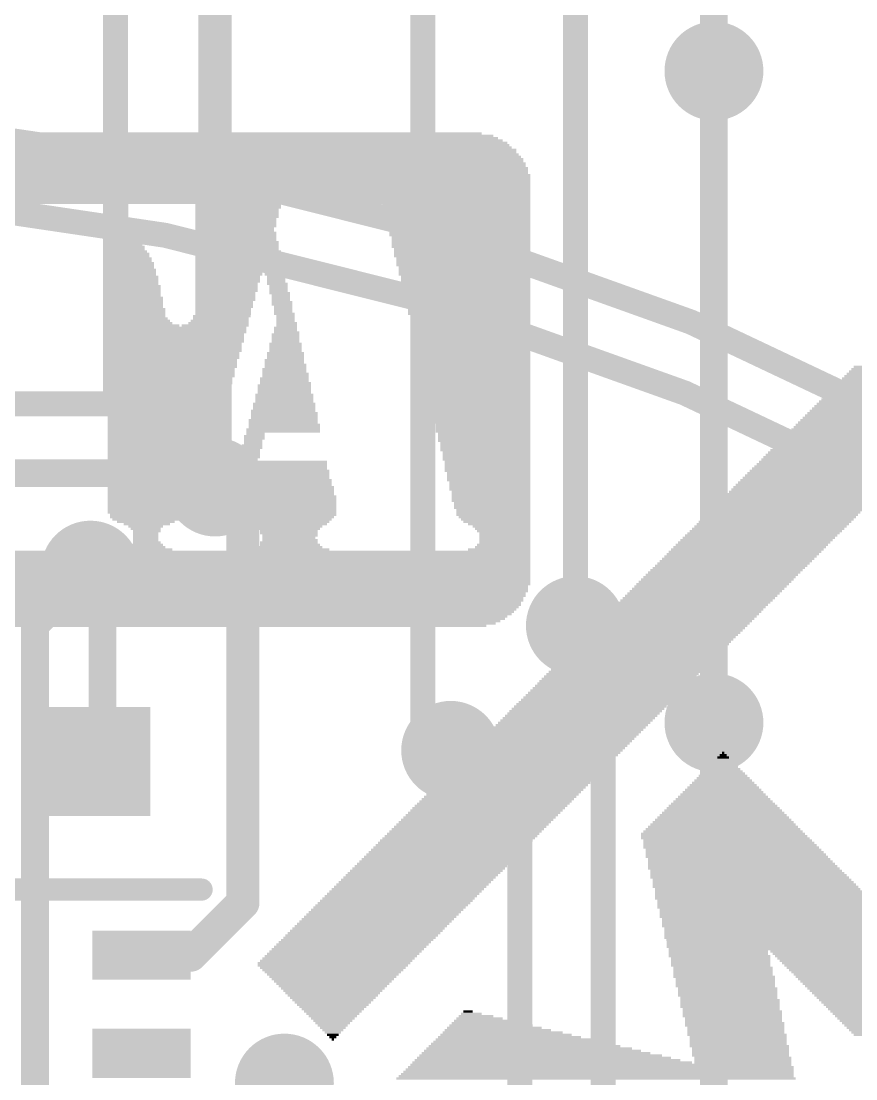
# Model space of a CAD drawing. Extents: x -17.8 to 79, y -18.3 to 67.8.
# Drawn here: x 17.53 to 25.18, y 29.88 to 39.57 of the extents above; entities that cross this region are included whole.
import ezdxf

# ---------------------------------------------------------------- set-up
doc = ezdxf.new("R2010")
doc.units = 0
for name, color, linetype in [('1', 12, 'CONTINUOUS'), ('16', 5, 'CONTINUOUS'), ('18', 3, 'CONTINUOUS'), ('200', 4, 'CONTINUOUS'), ('21', 40, 'CONTINUOUS')]:
    doc.layers.add(name, color=color, linetype=linetype)

# ---------------------------------------------------------------- blocks, each defined once
blk = doc.blocks.new('RECT')
blk.add_solid([(-0.5, -0.5), (0.5, -0.5), (-0.5, 0.5), (0.5, 0.5)])
blk = doc.blocks.new('ROUNDV')
at = {"const_width": 0.5}
blk.add_lwpolyline([(0, -0.25, 1), (0, 0.25, 1), (0, -0.25)], format="xyb", dxfattribs=at)

msp = doc.modelspace()

# ---------------------------------------------------------------- linework, layer by layer
at = {"layer": '1'}
for points, const_width in [([(23.876, 39.116), (23.876, 50.8)], 0.254), ([(19.558, 35.052), (19.304, 35.306)], 0.3048), ([(19.558, 31.496), (19.558, 35.052)], 0.3048), ([(18.2728, 34.4322), (18.161, 34.544)], 0.3048), ([(18.2728, 34.4322), (18.2728, 32.8914)], 0.254), ([(22.86, 33.782), (22.606, 34.036)], 0.2286), ([(22.86, 22.225), (22.86, 33.782)], 0.2286), ([(23.876, 23.876), (23.876, 33.147)], 0.254), ([(18.2728, 32.8914), (18.1728, 32.7914)], 0.254), ([(22.098, 32.258), (21.463, 32.893)], 0.2286), ([(22.098, 21.209), (22.098, 32.258)], 0.2286), ([(19.08, 31.018), (19.558, 31.496)], 0.3048), ([(18.63, 31.018), (19.08, 31.018)], 0.3048)]:
    msp.add_lwpolyline(points, dxfattribs=dict(at, const_width=const_width))
for points, const_width in [([(23.8125, 39.116, 1), (23.9395, 39.116)], 0.127), ([(31.9067, 31.3105, 0.1989), (13.9462, 38.75)], 0.2286), ([(31.8496, 30.6605, 0.1989), (13.8891, 38.1)], 0.2286), ([(19.3579, 35.3599, 1), (19.2501, 35.2521)], 0.1524), ([(19.6342, 35.052, 1), (19.4818, 35.052)], 0.1524), ([(19.5041, 34.9981, 1), (19.6119, 35.1059)], 0.1524), ([(18.2149, 34.5979, 1), (18.1071, 34.4901)], 0.1524), ([(18.2189, 34.3783, 1), (18.3267, 34.4861)], 0.1524), ([(18.3363, 34.4322, 1), (18.2093, 34.4322)], 0.127), ([(22.6464, 34.0764, 1), (22.5656, 33.9956)], 0.1143), ([(22.9171, 33.782, 1), (22.8028, 33.782)], 0.1143), ([(22.8196, 33.7416, 1), (22.9004, 33.8224)], 0.1143), ([(23.9395, 33.147, 1), (23.8125, 33.147)], 0.127), ([(18.2093, 32.8914, 1), (18.3363, 32.8914)], 0.127), ([(18.3177, 32.8465, 1), (18.2279, 32.9363)], 0.127), ([(21.5034, 32.9334, 1), (21.4226, 32.8526)], 0.1143), ([(18.1279, 32.8363, 1), (18.2177, 32.7465)], 0.127), ([(22.1552, 32.258, 1), (22.0409, 32.258)], 0.1143), ([(22.0576, 32.2176, 1), (22.1384, 32.2984)], 0.1143), ([(19.6119, 31.4421, 1), (19.5041, 31.5499)], 0.1524), ([(19.4818, 31.496, 1), (19.6342, 31.496)], 0.1524), ([(18.63, 31.0942, 1), (18.63, 30.9418)], 0.1524), ([(19.0261, 31.0719, 1), (19.1339, 30.9641)], 0.1524), ([(19.08, 30.9418, 1), (19.08, 31.0942)], 0.1524)]:
    msp.add_lwpolyline(points, format="xyb", dxfattribs=dict(at, const_width=const_width))
at = {"layer": '16'}
for points, const_width in [([(19.304, 35.433), (19.304, 43.053)], 0.3048), ([(18.3896, 36.068), (18.3896, 41.8592)], 0.2286), ([(21.209, 33.147), (21.209, 41.021)], 0.2286), ([(22.606, 34.036), (22.606, 40.259)], 0.2286), ([(23.876, 33.147), (23.876, 39.116)], 0.254), ([(11.811, 36.068), (18.3896, 36.068)], 0.2286), ([(19.304, 35.433), (12.065, 35.433)], 0.254), ([(19.304, 35.433), (19.304, 35.306)], 0.3048), ([(17.653, 34.036), (18.161, 34.544)], 0.254), ([(17.653, 25.654), (17.653, 34.036)], 0.254), ([(21.463, 32.893), (21.209, 33.147)], 0.2286)]:
    msp.add_lwpolyline(points, dxfattribs=dict(at, const_width=const_width))
for points, const_width in [([(23.9395, 39.116, 1), (23.8125, 39.116)], 0.127), ([(18.3896, 36.0109, 1), (18.3896, 36.1252)], 0.1143), ([(18.3325, 36.068, 1), (18.4468, 36.068)], 0.1143), ([(19.3802, 35.433, 1), (19.2278, 35.433)], 0.1524), ([(19.304, 35.3695, 1), (19.304, 35.4965)], 0.127), ([(19.2278, 35.433, 1), (19.3802, 35.433)], 0.1524), ([(19.2278, 35.306, 1), (19.3802, 35.306)], 0.1524), ([(18.2059, 34.4991, 1), (18.1161, 34.5889)], 0.127), ([(17.7165, 34.036, 1), (17.5895, 34.036)], 0.127), ([(17.6081, 34.0809, 1), (17.6979, 33.9911)], 0.127), ([(22.5489, 34.036, 1), (22.6632, 34.036)], 0.1143), ([(21.2494, 33.1874, 1), (21.1686, 33.1066)], 0.1143), ([(21.1518, 33.147, 1), (21.2661, 33.147)], 0.1143), ([(23.8125, 33.147, 1), (23.9395, 33.147)], 0.127), ([(21.4226, 32.8526, 1), (21.5034, 32.9334)], 0.1143)]:
    msp.add_lwpolyline(points, format="xyb", dxfattribs=dict(at, const_width=const_width))
at = {"layer": '21', "const_width": 0.2032}
msp.add_lwpolyline([(16.38, 31.618), (19.18, 31.618)], dxfattribs=at)
at = {"layer": '21', "const_width": 0.1016}
msp.add_lwpolyline([(19.18, 31.5672, 1), (19.18, 31.6688)], format="xyb", dxfattribs=at)

# ---------------------------------------------------------------- block references
at = {"layer": '1', "xscale": 1.075}
msp.add_blockref('RECT', (18.1728, 32.7914), dxfattribs=at)
at = {"layer": '1', "xscale": 0.45, "yscale": 0.9, "rotation": 90}
for p in [(18.63, 31.018), (18.63, 30.118)]:
    msp.add_blockref('RECT', p, dxfattribs=at)
at = {"layer": '18', "xscale": 0.9064, "yscale": 0.9064}
for p in [(23.876, 39.116), (23.876, 39.116), (19.304, 35.306), (19.304, 35.306), (18.161, 34.544), (18.161, 34.544), (22.606, 34.036), (22.606, 34.036), (23.876, 33.147), (23.876, 33.147), (21.463, 32.893), (21.463, 32.893), (19.939, 29.845), (19.939, 29.845)]:
    msp.add_blockref('ROUNDV', p, dxfattribs=at)
at = {"layer": '200', "yscale": 0.0212}
for p, xscale in [((16.1919, 38.4583), 11.5777), ((16.1813, 38.4795), 11.5142), ((16.1813, 38.5006), 11.4295), ((16.1919, 38.5218), 11.3237), ((16.1813, 38.543), 11.1332), ((16.1813, 38.3736), 11.7682), ((16.1919, 38.3948), 11.747), ((16.1813, 38.416), 11.6835), ((16.1813, 38.4371), 11.6412), ((16.1813, 38.289), 11.8952), ((16.1919, 38.2678), 11.9164), ((16.1919, 38.3101), 11.874), ((16.1813, 38.3525), 11.8105), ((16.1919, 38.3313), 11.8317), ((16.1813, 38.1831), 11.9799), ((16.1813, 38.2466), 11.9375), ((16.1919, 38.2255), 11.9587), ((16.1919, 38.2043), 11.9587), ((16.1813, 38.0985), 12.0222), ((16.1813, 38.0773), 12.0222), ((16.1919, 38.162), 12.001), ((16.1919, 38.1408), 12.001), ((16.1919, 38.1196), 12.001), ((16.1813, 38.0561), 12.0222), ((16.1813, 38.035), 12.0222), ((16.1813, 38.0138), 12.0222), ((16.1813, 37.9926), 12.0222), ((16.1813, 37.9715), 12.0222), ((16.1813, 37.9503), 12.0222), ((16.1813, 37.9291), 12.0222), ((16.1813, 37.908), 12.0222), ((18.4143, 37.8868), 0.1905), ((19.5149, 37.8868), 0.7831), ((21.5151, 37.8868), 1.3546), ((18.4143, 37.8657), 0.1905), ((18.4143, 37.8445), 0.1905), ((18.4143, 37.8233), 0.1905), ((18.4143, 37.8022), 0.1905), ((18.4143, 37.781), 0.1905), ((19.5043, 37.8445), 0.762), ((19.5043, 37.8233), 0.762), ((19.5043, 37.8022), 0.762), ((19.5043, 37.781), 0.762), ((19.5149, 37.8657), 0.7831), ((21.5151, 37.8657), 1.3546), ((21.5256, 37.8445), 1.3334), ((21.5256, 37.8233), 1.3334), ((21.5256, 37.8022), 1.3334), ((21.5256, 37.781), 1.3334), ((18.4143, 37.7598), 0.1905), ((18.4143, 37.7387), 0.1905), ((18.4143, 37.7175), 0.1905), ((18.4143, 37.6963), 0.1905), ((19.4937, 37.7598), 0.7408), ((19.4937, 37.7387), 0.7408), ((19.4937, 37.7175), 0.7408), ((19.4937, 37.6963), 0.7408), ((21.5362, 37.7598), 1.3123), ((21.5362, 37.7387), 1.3123), ((21.5362, 37.7175), 1.3123), ((21.5362, 37.6963), 1.3123), ((18.4248, 37.6328), 0.2117), ((18.4354, 37.6117), 0.2328), ((18.446, 37.5905), 0.254), ((18.4143, 37.6752), 0.1905), ((18.4143, 37.654), 0.1905), ((19.4831, 37.6752), 0.7196), ((19.4831, 37.654), 0.7196), ((19.4937, 37.6328), 0.7408), ((19.4937, 37.6117), 0.7408), ((19.4937, 37.5905), 0.7408), ((21.5468, 37.6752), 1.2911), ((21.5468, 37.654), 1.2911), ((21.5468, 37.6328), 1.2911), ((21.5468, 37.6117), 1.2911), ((21.5574, 37.5905), 1.2699), ((18.4883, 37.5058), 0.3387), ((18.4566, 37.5693), 0.2752), ((18.4672, 37.5482), 0.2963), ((18.4778, 37.527), 0.3175), ((19.4937, 37.5693), 0.7408), ((19.5043, 37.5482), 0.762), ((19.5043, 37.527), 0.762), ((19.5043, 37.5058), 0.762), ((21.5574, 37.5693), 1.2699), ((21.5574, 37.5482), 1.2699), ((21.5574, 37.527), 1.2699), ((21.5574, 37.5058), 1.2699), ((18.4883, 37.4847), 0.3387), ((18.4989, 37.4635), 0.3598), ((18.5095, 37.4423), 0.381), ((18.5095, 37.4212), 0.381), ((18.5201, 37.4), 0.4022), ((19.5043, 37.4847), 0.762), ((19.5149, 37.4635), 0.7831), ((19.5149, 37.4423), 0.7831), ((19.5149, 37.4212), 0.7831), ((19.5149, 37.4), 0.7831), ((21.568, 37.4847), 1.2488), ((21.568, 37.4635), 1.2488), ((21.568, 37.4423), 1.2488), ((21.568, 37.4212), 1.2488), ((21.5786, 37.4), 1.2276), ((18.5201, 37.3788), 0.4022), ((18.5307, 37.3577), 0.4233), ((18.5307, 37.3365), 0.4233), ((18.5307, 37.3153), 0.4233), ((18.5413, 37.2942), 0.4445), ((19.4302, 37.2942), 0.6138), ((19.5149, 37.3788), 0.7831), ((19.5255, 37.3577), 0.8043), ((19.5255, 37.3365), 0.8043), ((19.5255, 37.3153), 0.8043), ((19.843, 37.2942), 0.1693), ((21.5786, 37.3788), 1.2276), ((21.5786, 37.3577), 1.2276), ((21.5786, 37.3365), 1.2276), ((21.5891, 37.3153), 1.2065), ((21.5891, 37.2942), 1.2065), ((18.5518, 37.2307), 0.4656), ((18.5518, 37.2095), 0.4656), ((18.5413, 37.273), 0.4445), ((18.5413, 37.2518), 0.4445), ((19.4302, 37.273), 0.6138), ((19.4302, 37.2518), 0.6138), ((19.4196, 37.2307), 0.5926), ((19.4196, 37.2095), 0.5926), ((19.8535, 37.273), 0.1905), ((19.8535, 37.2518), 0.1905), ((19.8641, 37.2307), 0.1693), ((19.8641, 37.2095), 0.1693), ((21.5891, 37.273), 1.2065), ((21.5891, 37.2518), 1.2065), ((21.5997, 37.2307), 1.1853), ((21.5997, 37.2095), 1.1853), ((18.5518, 37.1883), 0.4656), ((18.5518, 37.1672), 0.4656), ((18.5624, 37.146), 0.4868), ((18.5624, 37.1248), 0.4868), ((18.5624, 37.1037), 0.4868), ((19.4196, 37.1883), 0.5926), ((19.4091, 37.1672), 0.5715), ((19.4091, 37.146), 0.5715), ((19.4091, 37.1248), 0.5715), ((19.4091, 37.1037), 0.5715), ((19.8641, 37.1883), 0.1693), ((19.8747, 37.1672), 0.1905), ((19.8853, 37.146), 0.1693), ((19.8853, 37.1248), 0.1693), ((19.8853, 37.1037), 0.1693), ((21.5997, 37.1883), 1.1853), ((21.5997, 37.1672), 1.1853), ((21.6103, 37.146), 1.1641), ((21.6103, 37.1248), 1.1641), ((21.6103, 37.1037), 1.1641), ((18.5624, 37.0825), 0.4868), ((18.5624, 37.0614), 0.4868), ((18.573, 37.0402), 0.508), ((18.573, 37.019), 0.508), ((19.3985, 37.0825), 0.5503), ((19.3985, 37.0614), 0.5503), ((19.3985, 37.0402), 0.5503), ((19.3985, 37.019), 0.5503), ((19.8959, 37.0825), 0.1905), ((19.9065, 37.0614), 0.1693), ((19.9065, 37.0402), 0.1693), ((19.9065, 37.019), 0.1693), ((21.6103, 37.0825), 1.1641), ((21.6103, 37.0614), 1.1641), ((21.6209, 37.0402), 1.143), ((21.6209, 37.019), 1.143), ((18.573, 36.9979), 0.508), ((18.573, 36.9767), 0.508), ((18.573, 36.9555), 0.508), ((18.5836, 36.9344), 0.5291), ((18.5836, 36.9132), 0.5291), ((19.3879, 36.9979), 0.5291), ((19.3879, 36.9767), 0.5291), ((19.3879, 36.9555), 0.5291), ((19.3773, 36.9344), 0.508), ((19.3773, 36.9132), 0.508), ((19.917, 36.9979), 0.1905), ((19.917, 36.9767), 0.1905), ((19.9276, 36.9555), 0.1693), ((19.9276, 36.9344), 0.1693), ((19.9276, 36.9132), 0.1693), ((21.6209, 36.9979), 1.143), ((21.6209, 36.9767), 1.143), ((21.6315, 36.9555), 1.1218), ((21.6315, 36.9344), 1.1218), ((21.6315, 36.9132), 1.1218), ((18.5836, 36.892), 0.5291), ((18.5836, 36.8709), 0.5291), ((18.5942, 36.8497), 0.5503), ((18.6048, 36.8285), 0.5715), ((19.3456, 36.8285), 0.5291), ((19.3561, 36.8497), 0.508), ((19.3667, 36.8709), 0.5291), ((19.3773, 36.892), 0.508), ((19.9382, 36.892), 0.1905), ((19.9488, 36.8709), 0.1693), ((19.9488, 36.8497), 0.1693), ((19.9488, 36.8285), 0.1693), ((21.6315, 36.892), 1.1218), ((21.6421, 36.8709), 1.1006), ((21.6421, 36.8497), 1.1006), ((21.6421, 36.8285), 1.1006), ((18.6153, 36.8074), 0.5926), ((18.6471, 36.7862), 0.6561), ((18.954, 36.765), 1.27), ((18.954, 36.7439), 1.27), ((18.954, 36.7227), 1.27), ((19.3032, 36.7862), 0.6138), ((19.335, 36.8074), 0.5503), ((19.9488, 36.765), 0.2117), ((19.9488, 36.7439), 0.2117), ((19.9594, 36.7227), 0.2328), ((19.9594, 36.8074), 0.1905), ((19.9594, 36.7862), 0.1905), ((21.6421, 36.8074), 1.1006), ((21.6526, 36.7862), 1.0795), ((21.6526, 36.765), 1.0795), ((21.6526, 36.7439), 1.0795), ((21.6526, 36.7227), 1.0795), ((18.9434, 36.7015), 1.2488), ((18.9434, 36.6804), 1.2488), ((18.9434, 36.6592), 1.2488), ((18.9434, 36.638), 1.2488), ((18.9328, 36.6169), 1.2276), ((19.9488, 36.6169), 0.2963), ((19.9488, 36.7015), 0.254), ((19.9488, 36.6804), 0.254), ((19.9488, 36.6592), 0.254), ((19.9488, 36.638), 0.254), ((21.6526, 36.7015), 1.0795), ((21.6632, 36.6804), 1.0583), ((21.6632, 36.6592), 1.0583), ((21.6632, 36.638), 1.0583), ((21.6632, 36.6169), 1.0583), ((18.9328, 36.5957), 1.2276), ((18.9328, 36.5745), 1.2276), ((18.9328, 36.5534), 1.2276), ((18.9222, 36.5322), 1.2065), ((19.9488, 36.5322), 0.3387), ((19.9488, 36.5957), 0.2963), ((19.9488, 36.5745), 0.2963), ((19.9488, 36.5534), 0.2963), ((21.6738, 36.5957), 1.0371), ((21.6738, 36.5745), 1.0371), ((21.6738, 36.5534), 1.0371), ((21.6738, 36.5322), 1.0371), ((18.9222, 36.511), 1.2065), ((18.9222, 36.4899), 1.2065), ((18.9117, 36.4687), 1.1853), ((18.9117, 36.4475), 1.1853), ((18.9117, 36.4264), 1.1853), ((19.9382, 36.4687), 0.3598), ((19.9382, 36.4475), 0.3598), ((19.9488, 36.4264), 0.381), ((19.9488, 36.511), 0.3387), ((19.9488, 36.4899), 0.3387), ((21.6844, 36.511), 1.016), ((21.6844, 36.4899), 1.016), ((21.6844, 36.4687), 1.016), ((21.6844, 36.4475), 1.016), ((21.695, 36.4264), 0.9948), ((18.9117, 36.4052), 1.1853), ((18.9011, 36.384), 1.1641), ((18.9011, 36.3629), 1.1641), ((18.9011, 36.3417), 1.1641), ((19.9382, 36.384), 0.4022), ((19.9382, 36.3629), 0.4022), ((19.9488, 36.3417), 0.4233), ((19.9488, 36.4052), 0.381), ((21.695, 36.4052), 0.9948), ((21.695, 36.384), 0.9948), ((21.695, 36.3629), 0.9948), ((21.7055, 36.3417), 0.9736), ((26.0657, 36.3417), 1.9473), ((26.0763, 36.3629), 1.9261), ((26.0975, 36.384), 1.9261), ((26.108, 36.4052), 1.9049), ((18.8905, 36.2994), 1.143), ((18.8905, 36.2782), 1.143), ((18.8905, 36.257), 1.143), ((18.8799, 36.2359), 1.1218), ((18.9011, 36.3205), 1.1641), ((19.9382, 36.2359), 0.4868), ((19.9382, 36.2994), 0.4445), ((19.9382, 36.2782), 0.4445), ((19.9488, 36.257), 0.4656), ((19.9488, 36.3205), 0.4233), ((21.7055, 36.3205), 0.9736), ((21.7055, 36.2994), 0.9736), ((21.7055, 36.2782), 0.9736), ((21.7055, 36.257), 0.9736), ((21.7161, 36.2359), 0.9525), ((25.9705, 36.2359), 1.9684), ((25.9916, 36.257), 1.9684), ((26.0128, 36.2782), 1.9684), ((26.0234, 36.2994), 1.9473), ((26.0445, 36.3205), 1.9473), ((18.8799, 36.2147), 1.1218), ((18.8799, 36.1936), 1.1218), ((18.8799, 36.1724), 1.1218), ((18.8693, 36.1512), 1.1006), ((18.8693, 36.1301), 1.1006), ((19.9382, 36.1512), 0.5291), ((19.9382, 36.1301), 0.5291), ((19.9382, 36.2147), 0.4868), ((19.9382, 36.1936), 0.4868), ((19.9382, 36.1724), 0.4868), ((21.7161, 36.2147), 0.9525), ((21.7161, 36.1936), 0.9525), ((21.7161, 36.1724), 0.9525), ((21.7267, 36.1512), 0.9313), ((21.7267, 36.1301), 0.9313), ((25.8752, 36.1301), 1.9896), ((25.8964, 36.1512), 1.9896), ((25.9175, 36.1724), 1.9896), ((25.9281, 36.1936), 1.9684), ((25.9493, 36.2147), 1.9684), ((18.8587, 36.0666), 1.0795), ((18.8587, 36.0454), 1.0795), ((18.8693, 36.1089), 1.1006), ((18.8693, 36.0877), 1.1006), ((19.9382, 36.0666), 0.5715), ((19.9382, 36.0454), 0.5715), ((19.9382, 36.1089), 0.5291), ((19.9382, 36.0877), 0.5291), ((21.7267, 36.1089), 0.9313), ((21.7267, 36.0877), 0.9313), ((21.7373, 36.0666), 0.9101), ((21.7373, 36.0454), 0.9101), ((25.7694, 36.0454), 1.9473), ((25.8011, 36.0666), 1.9684), ((25.8223, 36.0877), 1.9684), ((25.8435, 36.1089), 1.9684), ((18.8587, 36.0242), 1.0795), ((18.8482, 36.0031), 1.0583), ((18.8482, 35.9819), 1.0583), ((18.8482, 35.9607), 1.0583), ((18.8482, 35.9396), 1.0583), ((19.9276, 36.0031), 0.5926), ((19.9382, 35.9819), 0.6138), ((19.9382, 35.9607), 0.6138), ((19.9382, 35.9396), 0.6138), ((19.9382, 36.0242), 0.5715), ((21.7373, 36.0242), 0.9101), ((21.7373, 36.0031), 0.9101), ((21.7479, 35.9819), 0.889), ((21.7479, 35.9607), 0.889), ((21.7479, 35.9396), 0.889), ((25.6106, 35.9396), 1.8414), ((25.653, 35.9607), 1.8838), ((25.6847, 35.9819), 1.9049), ((25.7165, 36.0031), 1.9261), ((25.7482, 36.0242), 1.9473), ((18.8376, 35.9184), 1.0371), ((18.8376, 35.8972), 1.0371), ((18.8376, 35.8761), 1.0371), ((18.8376, 35.8549), 1.0371), ((19.9276, 35.9184), 0.635), ((19.9276, 35.8972), 0.635), ((19.9382, 35.8761), 0.6561), ((19.9382, 35.8549), 0.6561), ((21.7479, 35.9184), 0.889), ((21.7479, 35.8972), 0.889), ((21.7585, 35.8761), 0.8678), ((21.7585, 35.8549), 0.8678), ((25.3037, 35.8549), 1.3969), ((25.3249, 35.8761), 1.3969), ((25.3461, 35.8972), 1.3969), ((25.5683, 35.9184), 1.7991), ((18.827, 35.8337), 1.016), ((18.827, 35.8126), 1.016), ((18.827, 35.7914), 1.016), ((18.8164, 35.7702), 0.9948), ((18.8164, 35.7491), 0.9948), ((19.663, 35.7702), 0.1905), ((19.663, 35.7491), 0.1905), ((19.9276, 35.8337), 0.6773), ((19.9276, 35.8126), 0.6773), ((19.6736, 35.7914), 0.1693), ((21.7585, 35.8337), 0.8678), ((21.7585, 35.8126), 0.8678), ((21.769, 35.7914), 0.8466), ((21.769, 35.7702), 0.8466), ((21.769, 35.7491), 0.8466), ((25.1979, 35.7491), 1.3969), ((25.2191, 35.7702), 1.3969), ((25.2402, 35.7914), 1.3969), ((25.2614, 35.8126), 1.3969), ((25.2826, 35.8337), 1.3969), ((18.8164, 35.7279), 0.9948), ((18.8164, 35.7067), 0.9948), ((18.8058, 35.6856), 0.9736), ((18.8058, 35.6644), 0.9736), ((19.6419, 35.6856), 0.1905), ((19.6419, 35.6644), 0.1905), ((19.6525, 35.7279), 0.1693), ((19.6525, 35.7067), 0.1693), ((21.769, 35.7279), 0.8466), ((21.7796, 35.7067), 0.8255), ((21.7796, 35.6856), 0.8255), ((21.7796, 35.6644), 0.8255), ((25.1132, 35.6644), 1.3969), ((25.1344, 35.6856), 1.3969), ((25.1556, 35.7067), 1.3969), ((25.1767, 35.7279), 1.3969), ((18.8058, 35.6432), 0.9736), ((18.8058, 35.6221), 0.9736), ((18.7952, 35.6009), 0.9525), ((18.7952, 35.5797), 0.9525), ((18.7952, 35.5586), 0.9525), ((19.6207, 35.6221), 0.1905), ((19.6207, 35.6009), 0.1905), ((19.6207, 35.5797), 0.1905), ((19.6101, 35.5586), 0.1693), ((19.6313, 35.6432), 0.1693), ((21.7796, 35.6432), 0.8255), ((21.7902, 35.6221), 0.8043), ((21.7902, 35.6009), 0.8043), ((21.7902, 35.5797), 0.8043), ((21.7902, 35.5586), 0.8043), ((25.0074, 35.5586), 1.3969), ((25.0286, 35.5797), 1.3969), ((25.0497, 35.6009), 1.3969), ((25.0709, 35.6221), 1.3969), ((25.0921, 35.6432), 1.3969), ((18.7847, 35.5374), 0.9313), ((18.7847, 35.5162), 0.9313), ((18.7847, 35.4951), 0.9313), ((18.7847, 35.4739), 0.9313), ((18.7741, 35.4527), 0.9101), ((19.917, 35.4527), 0.8678), ((19.917, 35.5374), 0.8255), ((19.917, 35.5162), 0.8255), ((19.917, 35.4951), 0.8255), ((19.917, 35.4739), 0.8255), ((21.8008, 35.5374), 0.7831), ((21.8008, 35.5162), 0.7831), ((21.8008, 35.4951), 0.7831), ((21.8008, 35.4739), 0.7831), ((21.8008, 35.4527), 0.7831), ((24.9016, 35.4527), 1.3969), ((24.9228, 35.4739), 1.3969), ((24.9439, 35.4951), 1.3969), ((24.9651, 35.5162), 1.3969), ((24.9863, 35.5374), 1.3969), ((18.7635, 35.3893), 0.889), ((18.7635, 35.3681), 0.889), ((18.7741, 35.4316), 0.9101), ((18.7741, 35.4104), 0.9101), ((19.9065, 35.3893), 0.889), ((19.917, 35.3681), 0.9101), ((19.917, 35.4316), 0.8678), ((19.917, 35.4104), 0.8678), ((21.8114, 35.4316), 0.762), ((21.8114, 35.4104), 0.762), ((21.8114, 35.3893), 0.762), ((21.8114, 35.3681), 0.762), ((24.8169, 35.3681), 1.3969), ((24.8381, 35.3893), 1.3969), ((24.8593, 35.4104), 1.3969), ((24.8804, 35.4316), 1.3969), ((18.7635, 35.3469), 0.889), ((18.7529, 35.3258), 0.8678), ((18.7529, 35.3046), 0.8678), ((18.7529, 35.2834), 0.8678), ((18.7423, 35.2623), 0.8466), ((19.917, 35.2834), 0.9525), ((19.917, 35.2623), 0.9525), ((19.917, 35.3469), 0.9101), ((19.917, 35.3258), 0.9101), ((19.9276, 35.3046), 0.9313), ((21.822, 35.3469), 0.7408), ((21.822, 35.3258), 0.7408), ((21.822, 35.3046), 0.7408), ((21.822, 35.2834), 0.7408), ((21.8325, 35.2623), 0.7196), ((24.7111, 35.2623), 1.3969), ((24.7323, 35.2834), 1.3969), ((24.7534, 35.3046), 1.3969), ((24.7746, 35.3258), 1.3969), ((24.7958, 35.3469), 1.3969), ((18.7423, 35.2411), 0.8466), ((18.7318, 35.2199), 0.8255), ((18.7318, 35.1988), 0.8255), ((18.7212, 35.1776), 0.8043), ((19.917, 35.2411), 0.9525), ((19.9276, 35.2199), 0.9736), ((19.9276, 35.1988), 0.9736), ((19.9276, 35.1776), 0.9736), ((21.8325, 35.2411), 0.7196), ((21.8325, 35.2199), 0.7196), ((21.8325, 35.1988), 0.7196), ((21.8325, 35.1776), 0.7196), ((24.6264, 35.1776), 1.3969), ((24.6476, 35.1988), 1.3969), ((24.6688, 35.2199), 1.3969), ((24.6899, 35.2411), 1.3969), ((18.7, 35.1141), 0.762), ((18.7, 35.0929), 0.762), ((18.6894, 35.0718), 0.7408), ((18.7212, 35.1564), 0.8043), ((18.7106, 35.1353), 0.7831), ((19.9276, 35.1564), 0.9736), ((19.9276, 35.1353), 0.9736), ((19.9382, 35.1141), 0.9525), ((19.9382, 35.0929), 0.9525), ((19.9488, 35.0718), 0.9313), ((21.8431, 35.1564), 0.6985), ((21.8431, 35.1353), 0.6985), ((21.8431, 35.1141), 0.6985), ((21.8537, 35.0929), 0.6773), ((21.8537, 35.0718), 0.6773), ((24.5206, 35.0718), 1.3969), ((24.5418, 35.0929), 1.3969), ((24.5629, 35.1141), 1.3969), ((24.5841, 35.1353), 1.3969), ((24.6053, 35.1564), 1.3969), ((18.6894, 35.0506), 0.6985), ((18.6683, 35.0294), 0.6561), ((18.6683, 35.0083), 0.6138), ((18.6683, 34.9871), 0.5291), ((19.9488, 35.0506), 0.9313), ((19.9594, 35.0294), 0.8678), ((19.9594, 35.0083), 0.8255), ((19.97, 34.9871), 0.762), ((21.8537, 35.0506), 0.6773), ((21.8643, 35.0294), 0.6561), ((21.8749, 35.0083), 0.635), ((21.8855, 34.9871), 0.6138), ((24.4359, 34.9871), 1.3969), ((24.4571, 35.0083), 1.3969), ((24.4783, 35.0294), 1.3969), ((24.4994, 35.0506), 1.3969), ((18.6788, 34.9659), 0.4233), ((18.6683, 34.9448), 0.3175), ((18.6683, 34.9236), 0.2752), ((18.6788, 34.9024), 0.254), ((18.6683, 34.8813), 0.2328), ((19.9805, 34.9659), 0.6985), ((19.9805, 34.9448), 0.6138), ((19.9805, 34.9236), 0.5715), ((19.9805, 34.9024), 0.5291), ((19.9805, 34.8813), 0.5291), ((21.9066, 34.9659), 0.5715), ((21.9278, 34.9448), 0.5291), ((21.9384, 34.9236), 0.508), ((21.949, 34.9024), 0.4868), ((21.9595, 34.8813), 0.4656), ((24.3301, 34.8813), 1.3969), ((24.3513, 34.9024), 1.3969), ((24.3724, 34.9236), 1.3969), ((24.3936, 34.9448), 1.3969), ((24.4148, 34.9659), 1.3969), ((18.6788, 34.7754), 0.2963), ((18.6788, 34.7966), 0.254), ((18.6683, 34.8601), 0.2328), ((18.6683, 34.8389), 0.2328), ((18.6683, 34.8178), 0.2328), ((19.9805, 34.7966), 0.5291), ((19.9911, 34.7754), 0.5503), ((19.9911, 34.8601), 0.508), ((19.9805, 34.8389), 0.4868), ((19.9911, 34.8178), 0.508), ((21.949, 34.7754), 0.4868), ((21.9595, 34.8601), 0.4656), ((21.9595, 34.8389), 0.4656), ((21.9595, 34.8178), 0.4656), ((21.9595, 34.7966), 0.4656), ((24.2243, 34.7754), 1.3969), ((24.2454, 34.7966), 1.3969), ((24.2666, 34.8178), 1.3969), ((24.2878, 34.8389), 1.3969), ((24.3089, 34.8601), 1.3969), ((16.1813, 34.7119), 12.0222), ((16.1813, 34.6908), 12.0222), ((18.6788, 34.7331), 0.4657), ((18.6788, 34.7543), 0.3387), ((19.9911, 34.7331), 0.7196), ((19.9911, 34.7543), 0.5926), ((21.9066, 34.7331), 0.5715), ((21.9384, 34.7543), 0.508), ((24.1396, 34.6908), 1.3969), ((24.1608, 34.7119), 1.3969), ((24.182, 34.7331), 1.3969), ((24.2031, 34.7543), 1.3969), ((16.1813, 34.6696), 12.0222), ((16.1813, 34.6484), 12.0222), ((16.1813, 34.6273), 12.0222), ((16.1813, 34.6061), 12.0222), ((16.1813, 34.5849), 12.0222), ((24.0338, 34.5849), 1.3969), ((24.055, 34.6061), 1.3969), ((24.0761, 34.6273), 1.3969), ((24.0973, 34.6484), 1.3969), ((24.1185, 34.6696), 1.3969), ((16.1813, 34.5638), 12.0222), ((16.1813, 34.5426), 12.0222), ((16.1813, 34.5215), 12.0222), ((16.1813, 34.5003), 12.0222), ((23.9491, 34.5003), 1.3969), ((23.9703, 34.5215), 1.3969), ((23.9915, 34.5426), 1.3969), ((24.0126, 34.5638), 1.3969), ((16.1813, 34.4791), 12.0222), ((16.1813, 34.458), 12.0222), ((16.1813, 34.3945), 11.9799), ((16.1919, 34.4368), 12.001), ((16.1919, 34.4156), 12.001), ((23.8433, 34.3945), 1.3969), ((23.8645, 34.4156), 1.3969), ((23.8856, 34.4368), 1.3969), ((23.9068, 34.458), 1.3969), ((23.928, 34.4791), 1.3969), ((16.1813, 34.3733), 11.9799), ((16.1919, 34.3521), 11.9587), ((16.1813, 34.331), 11.9375), ((16.1919, 34.3098), 11.9164), ((23.7586, 34.3098), 1.3969), ((23.7798, 34.331), 1.3969), ((23.801, 34.3521), 1.3969), ((23.8221, 34.3733), 1.3969), ((16.1813, 34.2886), 11.8952), ((16.1919, 34.2675), 11.874), ((16.1813, 34.2463), 11.8529), ((16.1919, 34.2251), 11.8317), ((16.1919, 34.204), 11.7894), ((23.6528, 34.204), 1.3969), ((23.674, 34.2251), 1.3969), ((23.6951, 34.2463), 1.3969), ((23.7163, 34.2675), 1.3969), ((23.7375, 34.2886), 1.3969), ((16.1919, 34.1828), 11.747), ((16.1919, 34.1616), 11.7047), ((16.1919, 34.1405), 11.6624), ((16.1813, 34.1193), 11.5989), ((16.1919, 34.0981), 11.5354), ((23.547, 34.0981), 1.3969), ((23.5681, 34.1193), 1.3969), ((23.5893, 34.1405), 1.3969), ((23.6105, 34.1616), 1.3969), ((23.6316, 34.1828), 1.3969), ((16.1813, 34.077), 11.4719), ((16.1919, 34.0558), 11.366), ((16.1813, 34.0346), 11.2179), ((23.4623, 34.0135), 1.3969), ((23.4835, 34.0346), 1.3969), ((23.5046, 34.0558), 1.3969), ((23.5258, 34.077), 1.3969), ((23.3565, 33.9076), 1.3969), ((23.3777, 33.9288), 1.3969), ((23.3988, 33.95), 1.3969), ((23.42, 33.9711), 1.3969), ((23.4411, 33.9923), 1.3969), ((23.2718, 33.823), 1.3969), ((23.293, 33.8441), 1.3969), ((23.3142, 33.8653), 1.3969), ((23.3353, 33.8865), 1.3969), ((23.166, 33.7172), 1.3969), ((23.1872, 33.7383), 1.3969), ((23.2083, 33.7595), 1.3969), ((23.2295, 33.7806), 1.3969), ((23.2507, 33.8018), 1.3969), ((23.0602, 33.6113), 1.3969), ((23.0813, 33.6325), 1.3969), ((23.1025, 33.6537), 1.3969), ((23.1237, 33.6748), 1.3969), ((23.1448, 33.696), 1.3969), ((22.9755, 33.5267), 1.3969), ((22.9967, 33.5478), 1.3969), ((23.0178, 33.569), 1.3969), ((23.039, 33.5902), 1.3969), ((22.8697, 33.4208), 1.3969), ((22.8908, 33.442), 1.3969), ((22.912, 33.4632), 1.3969), ((22.9332, 33.4843), 1.3969), ((22.9543, 33.5055), 1.3969), ((22.785, 33.3362), 1.3969), ((22.8062, 33.3573), 1.3969), ((22.8273, 33.3785), 1.3969), ((22.8485, 33.3997), 1.3969), ((22.6792, 33.2303), 1.3969), ((22.7003, 33.2515), 1.3969), ((22.7215, 33.2727), 1.3969), ((22.7427, 33.2938), 1.3969), ((22.7638, 33.315), 1.3969), ((22.5945, 33.1457), 1.3969), ((22.6157, 33.1668), 1.3969), ((22.6368, 33.188), 1.3969), ((22.658, 33.2092), 1.3969), ((22.4887, 33.0398), 1.3969), ((22.5099, 33.061), 1.3969), ((22.531, 33.0822), 1.3969), ((22.5522, 33.1033), 1.3969), ((22.5733, 33.1245), 1.3969), ((22.3829, 32.934), 1.3969), ((22.404, 32.9552), 1.3969), ((22.4252, 32.9763), 1.3969), ((22.4464, 32.9975), 1.3969), ((22.4675, 33.0187), 1.3969), ((22.2982, 32.8494), 1.3969), ((22.3194, 32.8705), 1.3969), ((22.3405, 32.8917), 1.3969), ((22.3617, 32.9128), 1.3969), ((23.9597, 32.8494), 0.0635), ((23.9597, 32.8705), 0.0212), ((22.1924, 32.7435), 1.3969), ((22.2135, 32.7647), 1.3969), ((22.2347, 32.7859), 1.3969), ((22.2559, 32.807), 1.3969), ((22.277, 32.8282), 1.3969), ((23.9597, 32.7435), 0.2752), ((23.9597, 32.7647), 0.2328), ((23.9597, 32.7859), 0.1905), ((23.9597, 32.807), 0.1482), ((23.9597, 32.8282), 0.1058), ((22.1077, 32.6589), 1.3969), ((22.1289, 32.68), 1.3969), ((22.15, 32.7012), 1.3969), ((22.1712, 32.7224), 1.3969), ((23.9597, 32.6589), 0.4445), ((23.9597, 32.68), 0.4022), ((23.9597, 32.7012), 0.3598), ((23.9597, 32.7224), 0.3175), ((22.0019, 32.553), 1.3969), ((22.023, 32.5742), 1.3969), ((22.0442, 32.5954), 1.3969), ((22.0654, 32.6165), 1.3969), ((22.0865, 32.6377), 1.3969), ((23.9597, 32.553), 0.6561), ((23.9597, 32.5742), 0.6138), ((23.9597, 32.5954), 0.5715), ((23.9597, 32.6165), 0.5291), ((23.9597, 32.6377), 0.4868), ((21.9172, 32.4684), 1.3969), ((21.9384, 32.4895), 1.3969), ((21.9595, 32.5107), 1.3969), ((21.9807, 32.5319), 1.3969), ((23.9597, 32.4684), 0.8255), ((23.9597, 32.4895), 0.7831), ((23.9597, 32.5107), 0.7408), ((23.9597, 32.5319), 0.6985), ((21.8114, 32.3625), 1.3969), ((21.8325, 32.3837), 1.3969), ((21.8537, 32.4049), 1.3969), ((21.8749, 32.426), 1.3969), ((21.896, 32.4472), 1.3969), ((23.9597, 32.3625), 1.0371), ((23.9597, 32.3837), 0.9948), ((23.9597, 32.4049), 0.9525), ((23.9597, 32.426), 0.9101), ((23.9597, 32.4472), 0.8678), ((21.7055, 32.2567), 1.3969), ((21.7267, 32.2779), 1.3969), ((21.7479, 32.299), 1.3969), ((21.769, 32.3202), 1.3969), ((21.7902, 32.3414), 1.3969), ((23.9597, 32.2567), 1.2488), ((23.9597, 32.2779), 1.2065), ((23.9597, 32.299), 1.1641), ((23.9597, 32.3202), 1.1218), ((23.9597, 32.3414), 1.0795), ((21.6209, 32.172), 1.3969), ((21.6421, 32.1932), 1.3969), ((21.6632, 32.2144), 1.3969), ((21.6844, 32.2355), 1.3969), ((23.9597, 32.172), 1.4181), ((23.9597, 32.1932), 1.3758), ((23.9597, 32.2144), 1.3335), ((23.9597, 32.2355), 1.2911), ((21.5151, 32.0662), 1.3969), ((21.5362, 32.0874), 1.3969), ((21.5574, 32.1085), 1.3969), ((21.5786, 32.1297), 1.3969), ((21.5997, 32.1509), 1.3969), ((23.9597, 32.1297), 1.5028), ((23.9809, 32.0874), 1.5451), ((23.9703, 32.1085), 1.5239), ((24.002, 32.0662), 1.5451), ((23.9597, 32.1509), 1.4604), ((21.4304, 31.9816), 1.3969), ((21.4516, 32.0027), 1.3969), ((21.4727, 32.0239), 1.3969), ((21.4939, 32.0451), 1.3969), ((24.0126, 32.0451), 1.5663), ((24.0232, 32.0239), 1.5874), ((24.0338, 32.0027), 1.6086), ((24.055, 31.9816), 1.6086), ((21.3246, 31.8757), 1.3969), ((21.3457, 31.8969), 1.3969), ((21.3669, 31.9181), 1.3969), ((21.3881, 31.9392), 1.3969), ((21.4092, 31.9604), 1.3969), ((24.0655, 31.9604), 1.6298), ((24.0761, 31.9392), 1.6509), ((24.0867, 31.9181), 1.6721), ((24.1079, 31.8969), 1.6721), ((24.1185, 31.8757), 1.6933), ((21.2187, 31.7699), 1.3969), ((21.2399, 31.7911), 1.3969), ((21.2611, 31.8122), 1.3969), ((21.2822, 31.8334), 1.3969), ((21.3034, 31.8546), 1.3969), ((24.129, 31.8546), 1.7144), ((24.1396, 31.8334), 1.7356), ((24.1502, 31.8122), 1.7568), ((24.1714, 31.7911), 1.7568), ((24.182, 31.7699), 1.7779), ((21.1341, 31.6852), 1.3969), ((21.1552, 31.7064), 1.3969), ((21.1764, 31.7276), 1.3969), ((21.1976, 31.7487), 1.3969), ((24.1925, 31.7487), 1.7991), ((24.2031, 31.7276), 1.8203), ((24.2243, 31.7064), 1.8203), ((24.2349, 31.6852), 1.8414), ((21.0282, 31.5794), 1.3969), ((21.0494, 31.6006), 1.3969), ((21.0706, 31.6217), 1.3969), ((21.0917, 31.6429), 1.3969), ((21.1129, 31.6641), 1.3969), ((24.2454, 31.6641), 1.8626), ((24.256, 31.6429), 1.8838), ((24.2772, 31.6217), 1.8838), ((24.2878, 31.6006), 1.9049), ((24.2984, 31.5794), 1.9261), ((20.9436, 31.4947), 1.3969), ((20.9647, 31.5159), 1.3969), ((20.9859, 31.5371), 1.3969), ((21.0071, 31.5582), 1.3969), ((24.3089, 31.5582), 1.9473), ((24.3195, 31.5371), 1.9684), ((24.3407, 31.5159), 1.9684), ((24.3513, 31.4947), 1.9896), ((20.8377, 31.3889), 1.3969), ((20.8589, 31.4101), 1.3969), ((20.8801, 31.4312), 1.3969), ((20.9012, 31.4524), 1.3969), ((20.9224, 31.4736), 1.3969), ((24.3724, 31.4524), 2.0319), ((24.3619, 31.4736), 2.0108), ((24.3936, 31.4312), 2.0319), ((24.4042, 31.4101), 2.0531), ((24.4148, 31.3889), 2.0743), ((20.7531, 31.3042), 1.3969), ((20.7743, 31.3254), 1.3969), ((20.7954, 31.3466), 1.3969), ((20.8166, 31.3677), 1.3969), ((24.4254, 31.3677), 2.0954), ((24.4465, 31.3466), 2.0954), ((24.4571, 31.3254), 2.1166), ((24.4677, 31.3042), 2.1377), ((20.6473, 31.1984), 1.3969), ((20.6684, 31.2196), 1.3969), ((20.6896, 31.2408), 1.3969), ((20.7108, 31.2619), 1.3969), ((20.7319, 31.2831), 1.3969), ((24.4783, 31.2831), 2.1589), ((24.4994, 31.2619), 2.1589), ((24.51, 31.2408), 2.1801), ((24.5206, 31.2196), 2.2012), ((24.5312, 31.1984), 2.2224), ((20.5414, 31.0926), 1.3969), ((20.5626, 31.1138), 1.3969), ((20.5838, 31.1349), 1.3969), ((20.6049, 31.1561), 1.3969), ((20.6261, 31.1773), 1.3969), ((24.5418, 31.1773), 2.2436), ((24.5629, 31.1561), 2.2436), ((24.5735, 31.1349), 2.2647), ((24.5841, 31.1138), 2.2859), ((24.5947, 31.0926), 2.3071), ((20.4568, 31.0079), 1.3969), ((20.4779, 31.0291), 1.3969), ((20.4991, 31.0503), 1.3969), ((20.5203, 31.0714), 1.3969), ((24.6159, 31.0714), 2.3071), ((23.9174, 31.0503), 0.9101), ((23.9174, 31.0291), 0.9101), ((23.928, 31.0079), 0.9313), ((25.0921, 31.0503), 1.3969), ((25.1132, 31.0291), 1.3969), ((25.1344, 31.0079), 1.3969), ((20.3933, 30.9444), 1.3969), ((20.3827, 30.9233), 1.3758), ((20.4144, 30.9656), 1.3969), ((20.3827, 30.9021), 1.3334), ((20.4356, 30.9868), 1.3969), ((23.9385, 30.9868), 0.9101), ((23.9385, 30.9656), 0.9101), ((23.9385, 30.9444), 0.9101), ((23.9385, 30.9233), 0.9101), ((23.9597, 30.9021), 0.9101), ((25.1556, 30.9868), 1.3969), ((25.1767, 30.9656), 1.3969), ((25.1979, 30.9444), 1.3969), ((25.2191, 30.9233), 1.3969), ((25.2402, 30.9021), 1.3969), ((20.3827, 30.8809), 1.2911), ((20.3827, 30.8598), 1.2488), ((20.3827, 30.8386), 1.2065), ((20.3827, 30.8174), 1.1641), ((23.9597, 30.8809), 0.9101), ((23.9597, 30.8598), 0.9101), ((23.9597, 30.8386), 0.9101), ((23.9703, 30.8174), 0.9313), ((25.2614, 30.8809), 1.3969), ((25.2826, 30.8598), 1.3969), ((25.3037, 30.8386), 1.3969), ((25.3249, 30.8174), 1.3969), ((20.3827, 30.7963), 1.1218), ((20.3827, 30.7751), 1.0795), ((20.3827, 30.7539), 1.0371), ((20.3827, 30.7328), 0.9948), ((20.3827, 30.7116), 0.9525), ((23.9809, 30.7963), 0.9101), ((23.9809, 30.7751), 0.9101), ((23.9809, 30.7539), 0.9101), ((23.9809, 30.7328), 0.9101), ((24.002, 30.7116), 0.9101), ((25.3461, 30.7963), 1.3969), ((25.3672, 30.7751), 1.3969), ((25.3884, 30.7539), 1.3969), ((25.4096, 30.7328), 1.3969), ((25.4307, 30.7116), 1.3969), ((20.3827, 30.6904), 0.9101), ((20.3827, 30.6693), 0.8678), ((20.3827, 30.6481), 0.8255), ((20.3827, 30.6269), 0.7831), ((24.002, 30.6904), 0.9101), ((24.002, 30.6693), 0.9101), ((24.002, 30.6481), 0.9101), ((24.0126, 30.6269), 0.889), ((25.4519, 30.6904), 1.3969), ((25.4731, 30.6693), 1.3969), ((25.4942, 30.6481), 1.3969), ((25.5154, 30.6269), 1.3969), ((20.3827, 30.6058), 0.7408), ((20.3827, 30.5846), 0.6985), ((20.3827, 30.5634), 0.6561), ((20.3827, 30.5423), 0.6138), ((20.3827, 30.5211), 0.5715), ((24.0232, 30.6058), 0.9101), ((24.0232, 30.5846), 0.9101), ((24.0232, 30.5634), 0.9101), ((24.0232, 30.5423), 0.9101), ((24.0338, 30.5211), 0.889), ((25.5366, 30.6058), 1.3969), ((25.5577, 30.5846), 1.3969), ((25.5789, 30.5634), 1.3969), ((25.6001, 30.5423), 1.3969), ((25.6212, 30.5211), 1.3969), ((20.3827, 30.4999), 0.5292), ((20.3827, 30.4788), 0.4868), ((20.3827, 30.4576), 0.4445), ((20.3827, 30.4364), 0.4022), ((20.3827, 30.4153), 0.3598), ((21.7585, 30.4153), 0.5291), ((21.7267, 30.4364), 0.4233), ((21.695, 30.4576), 0.3175), ((21.6526, 30.4788), 0.1905), ((21.6209, 30.4999), 0.0847), ((24.0444, 30.4999), 0.9101), ((24.0444, 30.4788), 0.9101), ((24.0444, 30.4576), 0.9101), ((24.055, 30.4364), 0.889), ((24.055, 30.4153), 0.889), ((25.6424, 30.4999), 1.3969), ((25.6636, 30.4788), 1.3969), ((25.6847, 30.4576), 1.3969), ((25.7059, 30.4364), 1.3969), ((25.7271, 30.4153), 1.3969), ((20.3827, 30.3941), 0.3175), ((20.3827, 30.373), 0.2752), ((20.3827, 30.3518), 0.2328), ((20.3827, 30.3306), 0.1905), ((21.896, 30.3306), 0.9736), ((21.8643, 30.3518), 0.8678), ((21.8325, 30.373), 0.762), ((21.8008, 30.3941), 0.6561), ((24.0655, 30.3941), 0.9101), ((24.0655, 30.373), 0.9101), ((24.0761, 30.3518), 0.889), ((24.0761, 30.3306), 0.889), ((25.7482, 30.3941), 1.3969), ((25.7694, 30.373), 1.3969), ((25.7906, 30.3518), 1.3969), ((25.8117, 30.3306), 1.3969), ((20.3827, 30.3095), 0.1482), ((20.3827, 30.2883), 0.1058), ((20.3827, 30.2671), 0.0635), ((20.3827, 30.246), 0.0212), ((22.076, 30.2248), 1.5451), ((22.0442, 30.246), 1.4393), ((22.0019, 30.2671), 1.3123), ((21.9701, 30.2883), 1.2065), ((21.9384, 30.3095), 1.1006), ((24.0761, 30.3095), 0.889), ((24.0867, 30.2883), 0.9101), ((24.0973, 30.2671), 0.889), ((24.0973, 30.246), 0.889), ((24.0973, 30.2248), 0.889), ((25.8329, 30.3095), 1.3969), ((25.8541, 30.2883), 1.3969), ((22.2135, 30.1401), 1.9896), ((22.1818, 30.1613), 1.8838), ((22.1394, 30.1825), 1.7568), ((22.1077, 30.2036), 1.6509), ((24.0973, 30.2036), 0.889), ((24.1079, 30.1825), 0.9101), ((24.1185, 30.1613), 0.889), ((24.1185, 30.1401), 0.889), ((22.3934, 30.0343), 2.5611), ((22.3511, 30.0555), 2.4341), ((22.3194, 30.0766), 2.3282), ((22.2876, 30.0978), 2.2224), ((22.2453, 30.119), 2.0954), ((24.1185, 30.119), 0.889), ((24.1185, 30.0978), 0.889), ((24.1396, 30.0766), 0.889), ((24.1396, 30.0555), 0.889), ((24.1396, 30.0343), 0.889), ((22.8168, 29.9496), 3.577), ((22.8273, 29.9708), 3.5559), ((22.8379, 29.992), 3.5347), ((22.8379, 30.0131), 3.4924), ((22.7956, 29.8861), 3.6617), ((22.7956, 29.9073), 3.6194), ((22.8062, 29.9285), 3.5982)]:
    msp.add_blockref('RECT', p, dxfattribs=dict(at, xscale=xscale))

doc.saveas('drawing.dxf')
